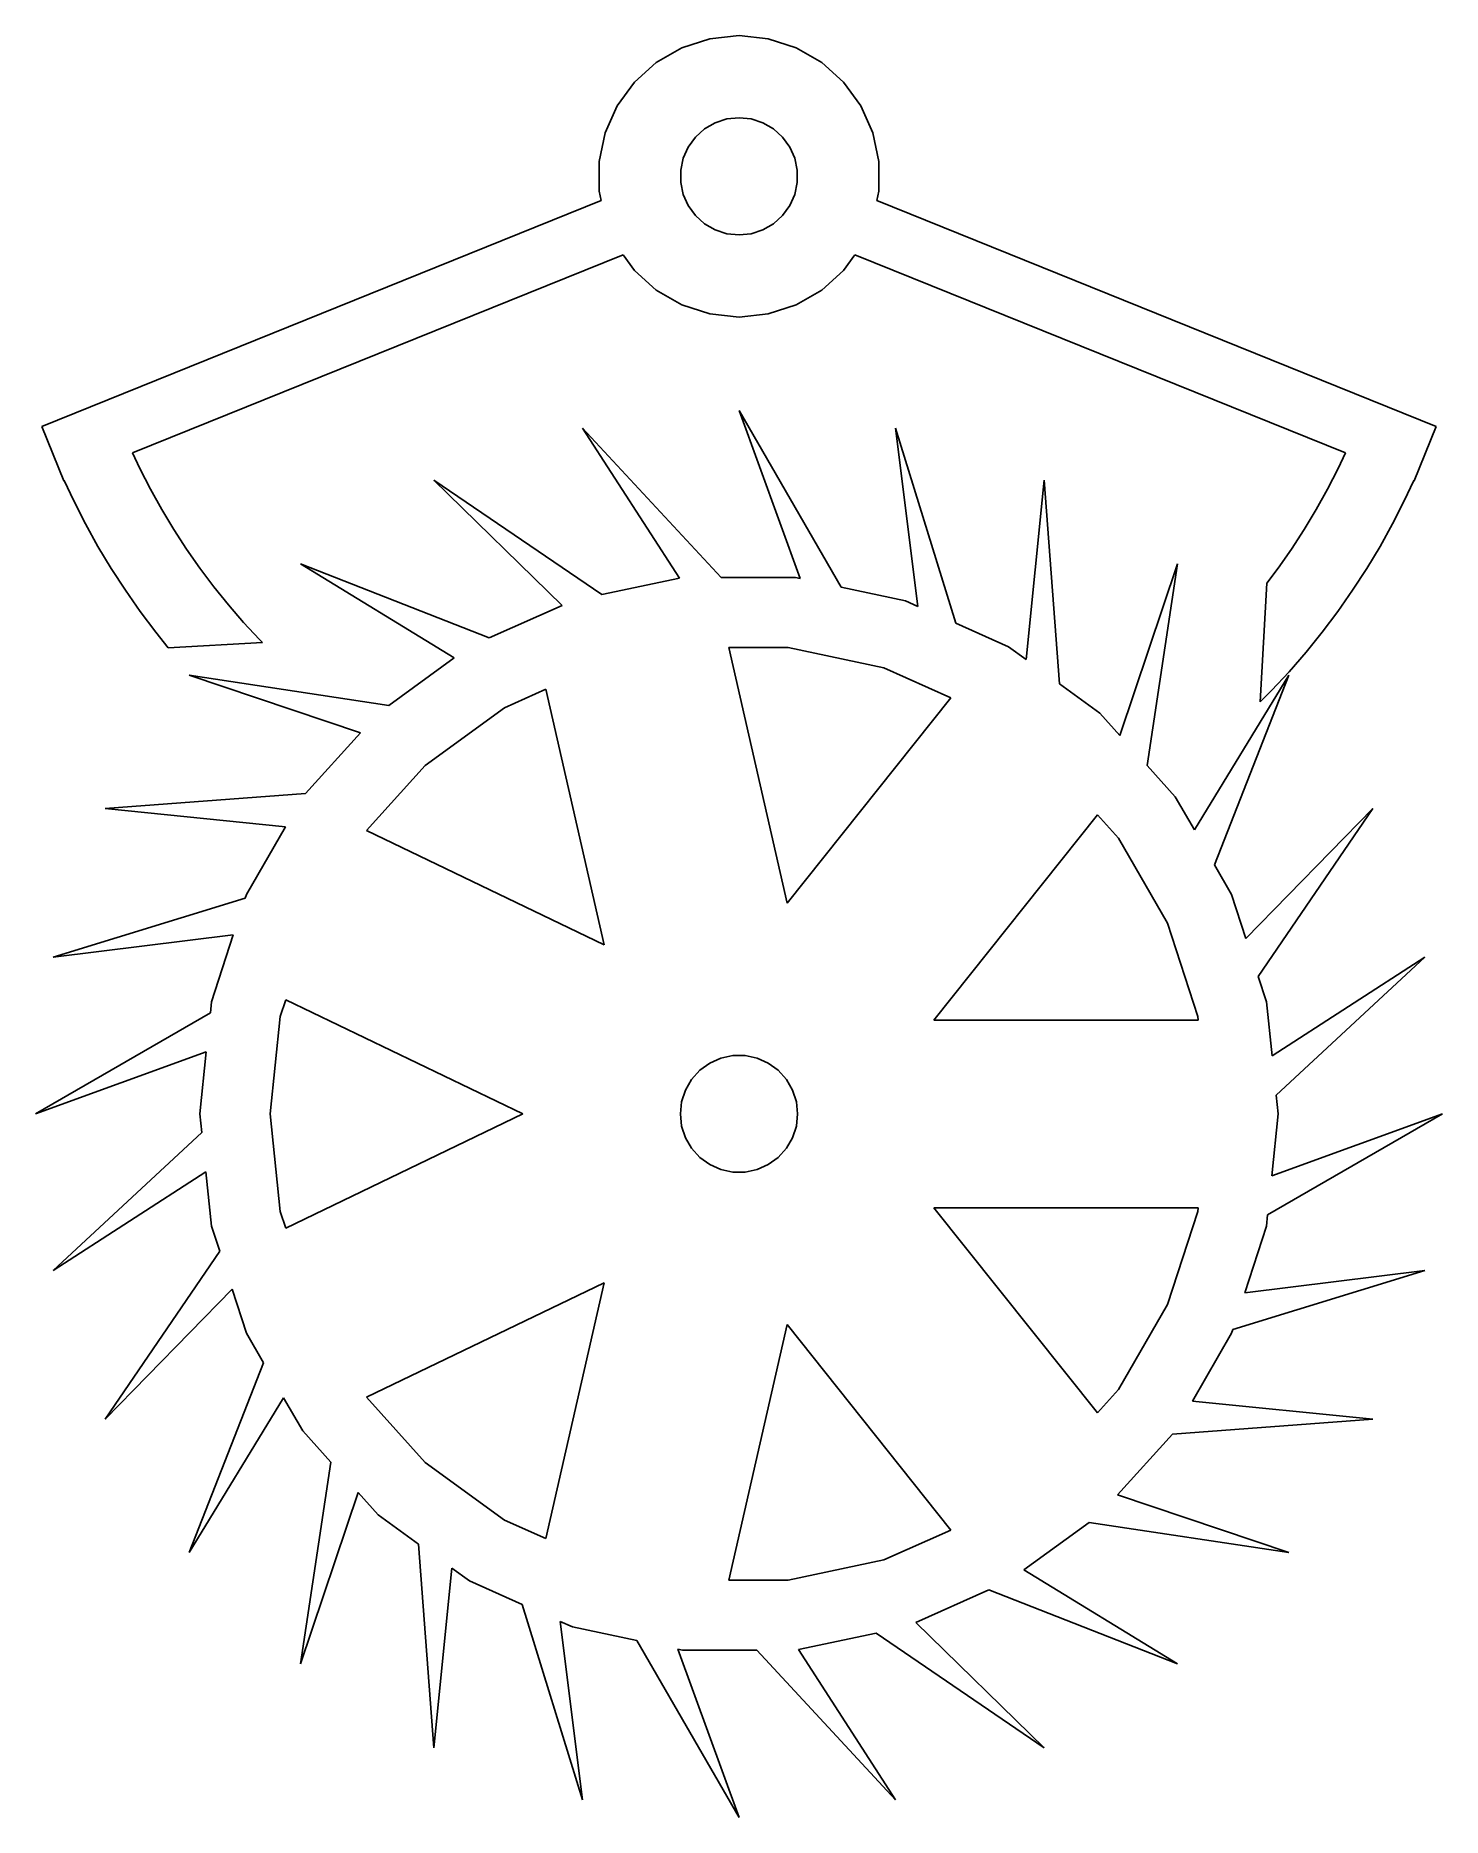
# Model space of a CAD drawing. Header units: metres. Extents: x -60 to 60, y -60 to 92.
import ezdxf

# ---------------------------------------------------------------- set-up
doc = ezdxf.new("R2010")
doc.units = ezdxf.units.M

msp = doc.modelspace()

# ---------------------------------------------------------------- linework, layer by layer
for p, q in [((-2.49493, 91.6993), (-4.88083, 90.9241)), ((0, 91.9616), (-2.49493, 91.6993)), ((2.49493, 91.6993), (0, 91.9616)), ((4.88083, 90.9241), (2.49493, 91.6993)), ((-7.05342, 89.6698), (-8.91772, 87.9911)), ((-4.88083, 90.9241), (-7.05342, 89.6698)), ((7.05342, 89.6698), (4.88083, 90.9241)), ((8.91772, 87.9911), (7.05342, 89.6698)), ((-8.91772, 87.9911), (-10.3923, 85.9616)), ((10.3923, 85.9616), (8.91772, 87.9911)), ((-10.3923, 85.9616), (-11.4127, 83.6698)), ((11.4127, 83.6698), (10.3923, 85.9616)), ((-11.4127, 83.6698), (-11.9342, 81.2159)), ((-3.71571, 83.3072), (-2.93892, 84.0067)), ((-2.93892, 84.0067), (-2.03368, 84.5293)), ((-2.03368, 84.5293), (-1.03955, 84.8523)), ((-1.03955, 84.8523), (0, 84.9616)), ((0, 84.9616), (1.03955, 84.8523)), ((1.03955, 84.8523), (2.03368, 84.5293)), ((2.03368, 84.5293), (2.93892, 84.0067)), ((2.93892, 84.0067), (3.71571, 83.3072)), ((11.9342, 81.2159), (11.4127, 83.6698)), ((-4.75528, 81.5067), (-4.33012, 82.4616)), ((-4.33012, 82.4616), (-3.71571, 83.3072)), ((3.71571, 83.3072), (4.33012, 82.4616)), ((4.33012, 82.4616), (4.75528, 81.5067)), ((-11.9342, 81.2159), (-11.9342, 78.7072)), ((-4.9726, 80.4842), (-4.75528, 81.5067)), ((4.75528, 81.5067), (4.9726, 80.4842)), ((11.9342, 78.7072), (11.9342, 81.2159)), ((-4.9726, 79.4389), (-4.9726, 80.4842)), ((-4.75528, 78.4165), (-4.9726, 79.4389)), ((4.9726, 79.4389), (4.75528, 78.4165)), ((4.9726, 80.4842), (4.9726, 79.4389)), ((-11.7637, 77.9051), (-59.4803, 58.6263)), ((-11.9342, 78.7072), (-11.7637, 77.9051)), ((-4.33012, 77.4616), (-4.75528, 78.4165)), ((4.75528, 78.4165), (4.33012, 77.4616)), ((11.7637, 77.9051), (11.9342, 78.7072)), ((59.4803, 58.6263), (11.7637, 77.9051)), ((-3.71571, 76.6159), (-4.33012, 77.4616)), ((-2.93892, 75.9165), (-3.71571, 76.6159)), ((3.71571, 76.6159), (2.93892, 75.9165)), ((4.33012, 77.4616), (3.71571, 76.6159)), ((-2.03368, 75.3939), (-2.93892, 75.9165)), ((-1.03955, 75.0708), (-2.03368, 75.3939)), ((0, 74.9616), (-1.03955, 75.0708)), ((1.03955, 75.0708), (0, 74.9616)), ((2.03368, 75.3939), (1.03955, 75.0708)), ((2.93892, 75.9165), (2.03368, 75.3939)), ((-51.7246, 56.3672), (-9.88954, 73.2696)), ((-9.88954, 73.2696), (-8.91772, 71.932)), ((8.91772, 71.932), (9.88954, 73.2696)), ((9.88954, 73.2696), (51.7246, 56.3672)), ((-8.91772, 71.932), (-7.05342, 70.2534)), ((7.05342, 70.2534), (8.91772, 71.932)), ((-7.05342, 70.2534), (-4.88083, 68.999)), ((4.88083, 68.999), (7.05342, 70.2534)), ((-4.88083, 68.999), (-2.49493, 68.2238)), ((2.49493, 68.2238), (4.88083, 68.999)), ((-2.49493, 68.2238), (0, 67.9616)), ((0, 67.9616), (2.49493, 68.2238)), ((8.7068, 44.9193), (0, 60)), ((0, 60), (5.21907, 45.6607)), ((-59.4803, 58.6263), (-57.6073, 53.9904)), ((-1.52315, 45.748), (-13.3512, 58.4957)), ((-13.3512, 58.4957), (-5.08055, 45.6901)), ((18.4868, 41.8466), (13.3512, 58.4957)), ((13.3512, 58.4957), (15.2575, 43.2843)), ((57.6073, 53.9904), (59.4803, 58.6263)), ((-51.1041, 55.0365), (-51.7246, 56.3672)), ((51.7246, 56.3672), (51.1041, 55.0365)), ((-50.2031, 53.2681), (-51.1041, 55.0365)), ((51.1041, 55.0365), (50.2031, 53.2681)), ((-57.6073, 53.9904), (-57.5572, 54.0106)), ((-57.5572, 54.0106), (-56.7512, 52.2822)), ((-49.2409, 51.5323), (-50.2031, 53.2681)), ((-11.6967, 44.2838), (-26.033, 54.0581)), ((-26.033, 54.0581), (-15.0719, 43.367)), ((26.033, 54.0581), (24.5009, 38.7467)), ((27.3347, 36.6878), (26.033, 54.0581)), ((50.2031, 53.2681), (49.2409, 51.5323)), ((56.7512, 52.2822), (57.5572, 54.0106)), ((57.5572, 54.0106), (57.6073, 53.9904)), ((-56.7512, 52.2822), (-55.7506, 50.3185)), ((55.7506, 50.3185), (56.7512, 52.2822)), ((-55.7506, 50.3185), (-54.6821, 48.3908)), ((-48.2187, 49.8312), (-49.2409, 51.5323)), ((49.2409, 51.5323), (48.2187, 49.8312)), ((54.6821, 48.3908), (55.7506, 50.3185)), ((-47.1378, 48.1667), (-48.2187, 49.8312)), ((48.2187, 49.8312), (47.1378, 48.1667)), ((-54.6821, 48.3908), (-53.547, 46.5017)), ((-45.9995, 46.541), (-47.1378, 48.1667)), ((47.1378, 48.1667), (45.9995, 46.541)), ((53.547, 46.5017), (54.6821, 48.3908)), ((-53.547, 46.5017), (-52.3467, 44.6533)), ((-44.8051, 44.956), (-45.9995, 46.541)), ((-21.3079, 40.5905), (-37.4094, 46.9099)), ((-37.4094, 46.9099), (-24.2953, 38.896)), ((-5.08055, 45.6901), (-11.6967, 44.2838)), ((4.8083, 45.748), (-1.52315, 45.748)), ((5.21907, 45.6607), (4.8083, 45.748)), ((37.4094, 46.9099), (32.4943, 32.2808)), ((34.8158, 29.7025), (37.4094, 46.9099)), ((45.9995, 46.541), (45.0351, 45.2612)), ((52.3467, 44.6533), (53.547, 46.5017)), ((-52.3467, 44.6533), (-51.0825, 42.8479)), ((-43.5561, 43.4137), (-44.8051, 44.956)), ((14.2148, 43.7486), (8.7068, 44.9193)), ((45.0351, 45.2612), (44.467, 35.1467)), ((51.0825, 42.8479), (52.3467, 44.6533)), ((-51.0825, 42.8479), (-49.7562, 41.0878)), ((-42.2541, 41.9158), (-43.5561, 43.4137)), ((-15.0719, 43.367), (-21.3079, 40.5905)), ((15.2575, 43.2843), (14.2148, 43.7486)), ((49.7562, 41.0878), (51.0825, 42.8479)), ((-49.7562, 41.0878), (-48.6805, 39.7594)), ((-40.9006, 40.4644), (-42.2541, 41.9158)), ((23, 39.8372), (18.4868, 41.8466)), ((48.3692, 39.375), (49.7562, 41.0878)), ((-48.6805, 39.7594), (-40.6468, 40.2106)), ((-40.6468, 40.2106), (-40.9006, 40.4644)), ((-0.87398, 39.7809), (4.18114, 39.7809)), ((4.10286, 17.9758), (-0.87398, 39.7809)), ((4.18114, 39.7809), (12.3607, 38.0423)), ((24.5009, 38.7467), (23, 39.8372)), ((-24.2953, 38.896), (-29.8754, 34.8419)), ((12.3607, 38.0423), (18.076, 35.4976)), ((46.9233, 37.7117), (48.3692, 39.375)), ((-29.8754, 34.8419), (-46.9099, 37.4094)), ((-46.9099, 37.4094), (-32.2971, 32.4997)), ((30.78, 34.1847), (27.3347, 36.6878)), ((46.9099, 37.4094), (38.8458, 24.2131)), ((40.5632, 21.2384), (46.9099, 37.4094)), ((45.4202, 36.0998), (46.9233, 37.7117)), ((-20, 34.641), (-16.4709, 36.2122)), ((-16.4709, 36.2122), (-11.496, 14.4155)), ((18.076, 35.4976), (4.10286, 17.9758)), ((44.467, 35.1467), (45.4202, 36.0998)), ((-26.7652, 29.7258), (-20, 34.641)), ((32.4943, 32.2808), (30.78, 34.1847)), ((-32.2971, 32.4997), (-36.9665, 27.3139)), ((-31.7628, 24.1755), (-26.7652, 29.7258)), ((37.2148, 27.0381), (34.8158, 29.7025)), ((-36.9665, 27.3139), (-54.0581, 26.033)), ((-54.0581, 26.033), (-38.6833, 24.4945)), ((38.8458, 24.2131), (37.2148, 27.0381)), ((54.0581, 26.033), (43.2456, 14.9474)), ((44.296, 11.7146), (54.0581, 26.033)), ((-38.6833, 24.4945), (-42.0231, 18.7099)), ((16.6122, 8), (30.569, 25.5013)), ((30.569, 25.5013), (32.3607, 23.5114)), ((-11.496, 14.4155), (-31.7628, 24.1755)), ((32.3607, 23.5114), (36.5418, 16.2695)), ((42.0231, 18.7099), (40.5632, 21.2384)), ((-42.1233, 18.4015), (-58.4957, 13.3512)), ((-42.0231, 18.7099), (-42.1233, 18.4015)), ((43.2456, 14.9474), (42.0231, 18.7099)), ((-58.4957, 13.3512), (-43.1389, 15.2757)), ((-43.1389, 15.2757), (-44.9948, 9.56393)), ((36.5418, 16.2695), (39.1259, 8.31647)), ((58.4957, 13.3512), (45.4803, 4.94501)), ((45.8317, 1.60085), (58.4957, 13.3512)), ((44.9948, 9.56393), (44.296, 11.7146)), ((-44.9948, 9.56393), (-45.0956, 8.60507)), ((-39.1259, 8.31647), (-38.6634, 9.73996)), ((-38.6634, 9.73996), (-18.4381, 0)), ((45.4803, 4.94501), (44.9948, 9.56393)), ((-45.0956, 8.60507), (-60, 0)), ((-40, 0), (-39.1259, 8.31647)), ((39.1592, 8), (16.6122, 8)), ((39.1259, 8.31647), (39.1592, 8)), ((-60, 0), (-45.4431, 5.29826)), ((-45.4431, 5.29826), (-46, 0)), ((-2.49998, 4.33012), (-1.54507, 4.75528)), ((-1.54507, 4.75528), (-0.52263, 4.9726)), ((-0.52263, 4.9726), (0.52263, 4.9726)), ((0.52263, 4.9726), (1.54507, 4.75528)), ((1.54507, 4.75528), (2.5, 4.33012)), ((-4.04507, 2.93892), (-3.34564, 3.71571)), ((-3.34564, 3.71571), (-2.49998, 4.33012)), ((2.5, 4.33012), (3.34564, 3.71571)), ((3.34564, 3.71571), (4.04507, 2.93892)), ((-4.89073, 1.03955), (-4.56772, 2.03368)), ((-4.56772, 2.03368), (-4.04507, 2.93892)), ((4.04507, 2.93892), (4.56772, 2.03368)), ((4.56772, 2.03368), (4.89073, 1.03955)), ((46, 0), (45.8317, 1.60085)), ((-46, 0), (-45.8317, -1.60085)), ((-39.1259, -8.31647), (-40, 0)), ((-18.4381, 0), (-38.6634, -9.73996)), ((-5, 0), (-4.89073, 1.03955)), ((-4.89073, -1.03955), (-5, 0)), ((4.89073, 1.03955), (5, 0)), ((5, 0), (4.89073, -1.03955)), ((45.0956, -8.60507), (60, 0)), ((60, 0), (45.4431, -5.29826)), ((45.4431, -5.29826), (46, 0)), ((-4.56772, -2.03368), (-4.89073, -1.03955)), ((4.89073, -1.03955), (4.56772, -2.03368)), ((-45.8317, -1.60085), (-58.4957, -13.3512)), ((-4.04507, -2.93892), (-4.56772, -2.03368)), ((-3.34564, -3.71571), (-4.04507, -2.93892)), ((4.04507, -2.93892), (3.34564, -3.71571)), ((4.56772, -2.03368), (4.04507, -2.93892)), ((-2.5, -4.33012), (-3.34564, -3.71571)), ((-1.54507, -4.75528), (-2.5, -4.33012)), ((2.5, -4.33012), (1.54507, -4.75528)), ((3.34564, -3.71571), (2.5, -4.33012)), ((-58.4957, -13.3512), (-45.4803, -4.94501)), ((-45.4803, -4.94501), (-44.9948, -9.56393)), ((-0.52263, -4.9726), (-1.54507, -4.75528)), ((0.52263, -4.9726), (-0.52263, -4.9726)), ((1.54507, -4.75528), (0.52263, -4.9726)), ((-38.6634, -9.73996), (-39.1259, -8.31647)), ((16.6122, -8), (39.1592, -8)), ((30.569, -25.5013), (16.6122, -8)), ((39.1259, -8.31647), (36.5418, -16.2695)), ((39.1592, -8), (39.1259, -8.31647)), ((44.9948, -9.56393), (45.0956, -8.60507)), ((-44.9948, -9.56393), (-44.296, -11.7146)), ((43.1389, -15.2757), (44.9948, -9.56393)), ((-44.296, -11.7146), (-54.0581, -26.033)), ((42.1233, -18.4015), (58.4957, -13.3512)), ((58.4957, -13.3512), (43.1389, -15.2757)), ((-54.0581, -26.033), (-43.2456, -14.9474)), ((-43.2456, -14.9474), (-42.0231, -18.7099)), ((-31.7628, -24.1755), (-11.496, -14.4155)), ((-11.496, -14.4155), (-16.4709, -36.2122)), ((36.5418, -16.2695), (32.3607, -23.5114)), ((-0.87398, -39.7809), (4.10286, -17.9758)), ((4.10286, -17.9758), (18.076, -35.4976)), ((-42.0231, -18.7099), (-40.5632, -21.2384)), ((38.6833, -24.4945), (42.0231, -18.7099)), ((42.0231, -18.7099), (42.1233, -18.4015)), ((-40.5632, -21.2384), (-46.9099, -37.4094)), ((-46.9099, -37.4094), (-38.8458, -24.2131)), ((-38.8458, -24.2131), (-37.2148, -27.0381)), ((-26.7652, -29.7258), (-31.7628, -24.1755)), ((32.3607, -23.5114), (30.569, -25.5013)), ((54.0581, -26.033), (38.6833, -24.4945)), ((-37.2148, -27.0381), (-34.8158, -29.7025)), ((32.2971, -32.4997), (36.9665, -27.3139)), ((36.9665, -27.3139), (54.0581, -26.033)), ((-34.8158, -29.7025), (-37.4094, -46.9099)), ((-20, -34.641), (-26.7652, -29.7258)), ((-37.4094, -46.9099), (-32.4943, -32.2808)), ((-32.4943, -32.2808), (-30.78, -34.1847)), ((46.9099, -37.4094), (32.2971, -32.4997)), ((-30.78, -34.1847), (-27.3347, -36.6878)), ((-16.4709, -36.2122), (-20, -34.641)), ((24.2953, -38.896), (29.8754, -34.8419)), ((29.8754, -34.8419), (46.9099, -37.4094)), ((18.076, -35.4976), (12.3607, -38.0423)), ((-27.3347, -36.6878), (-26.033, -54.0581)), ((-26.033, -54.0581), (-24.5009, -38.7467)), ((-24.5009, -38.7467), (-23, -39.8372)), ((12.3607, -38.0423), (4.18114, -39.7809)), ((37.4094, -46.9099), (24.2953, -38.896)), ((-23, -39.8372), (-18.4868, -41.8466)), ((4.18114, -39.7809), (-0.87398, -39.7809)), ((15.0719, -43.367), (21.3079, -40.5905)), ((21.3079, -40.5905), (37.4094, -46.9099)), ((-18.4868, -41.8466), (-13.3512, -58.4957)), ((-13.3512, -58.4957), (-15.2575, -43.2843)), ((-15.2575, -43.2843), (-14.2148, -43.7486)), ((-14.2148, -43.7486), (-8.7068, -44.9193)), ((26.033, -54.0581), (15.0719, -43.367)), ((-8.7068, -44.9193), (0, -60)), ((5.08055, -45.6901), (11.6967, -44.2838)), ((11.6967, -44.2838), (26.033, -54.0581)), ((-5.21907, -45.6607), (-4.8083, -45.748)), ((0, -60), (-5.21907, -45.6607)), ((-4.8083, -45.748), (1.52315, -45.748)), ((1.52315, -45.748), (13.3512, -58.4957)), ((13.3512, -58.4957), (5.08055, -45.6901))]:
    msp.add_line(p, q)

doc.saveas('drawing.dxf')
